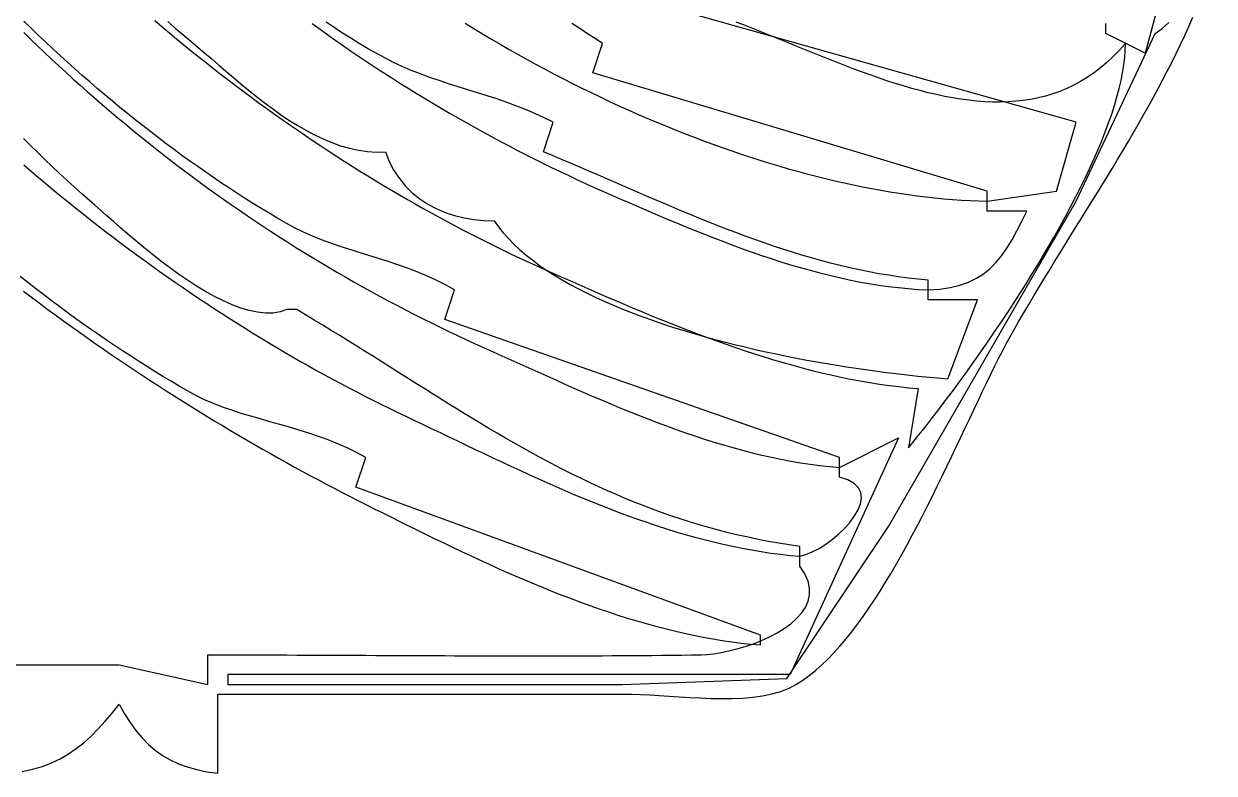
# Model space of a CAD drawing. Header units: metres. Extents: x 169 to 614, y 211 to 1165.
# Drawn here: x 490.3 to 611, y 211 to 287 of the extents above; entities that cross this region are included whole.
import ezdxf

# ---------------------------------------------------------------- set-up
doc = ezdxf.new("R2010")
doc.units = ezdxf.units.M

msp = doc.modelspace()

# ---------------------------------------------------------------- linework, layer by layer
for p, q in [((611, 310), (604, 284)), ((597, 277), (551, 290)), ((491.0595, 286.5485), (490.334, 287.2553)), ((503.6171, 287.3037), (504.3566, 286.6766)), ((504.9191, 287.2159), (505.6847, 286.5544)), ((608.4412, 286.7249), (608.847, 287.6447)), ((490.317, 286.1013), (491.0183, 285.4189)), ((491.7894, 285.8469), (491.0595, 286.5485)), ((504.3566, 286.6766), (505.0988, 286.054)), ((505.0988, 286.054), (505.8438, 285.436)), ((505.6847, 286.5544), (506.4534, 285.8963)), ((519.5638, 287.0117), (520.3556, 286.438)), ((520.3556, 286.438), (521.1509, 285.8692)), ((521.7994, 286.5933), (520.9663, 287.152)), ((522.6379, 286.0472), (521.7994, 286.5933)), ((523.4817, 285.5142), (522.6379, 286.0472)), ((535.0611, 287.0478), (535.9438, 286.5048)), ((535.9438, 286.5048), (536.8319, 285.9675)), ((546.6847, 286.5), (545.8896, 287.0226)), ((547.4688, 285.9811), (546.6847, 286.5)), ((563.3841, 286.8351), (562.5529, 287.1553)), ((564.219, 286.5075), (563.3841, 286.8351)), ((565.0574, 286.1738), (564.219, 286.5075)), ((565.8988, 285.835), (565.0574, 286.1738)), ((597, 269), (605, 286)), ((600, 286), (600, 287)), ((604, 284), (600, 286)), ((605, 286), (605.7242, 286.5214)), ((605.7242, 286.5214), (606.4024, 287.1029)), ((608.0231, 285.8078), (608.4412, 286.7249)), ((491.0183, 285.4189), (491.7236, 284.7405)), ((492.5236, 285.1507), (491.7894, 285.8469)), ((493.2619, 284.4599), (492.5236, 285.1507)), ((505.8438, 285.436), (506.5914, 284.8226)), ((506.4534, 285.8963), (507.2252, 285.2413)), ((506.5914, 284.8226), (507.3417, 284.2138)), ((507.2252, 285.2413), (508, 284.5895)), ((521.1509, 285.8692), (521.9497, 285.3053)), ((521.9497, 285.3053), (522.7519, 284.7463)), ((524.3309, 284.9948), (523.4817, 285.5142)), ((525.1854, 284.4892), (524.3309, 284.9948)), ((536.8319, 285.9675), (537.7251, 285.4361)), ((537.7251, 285.4361), (538.6232, 284.9106)), ((538.6232, 284.9106), (539.5261, 284.3913)), ((548.2409, 285.4773), (547.4688, 285.9811)), ((548, 282), (549, 285)), ((549, 285), (548.2409, 285.4773)), ((566.743, 285.4924), (565.8988, 285.835)), ((567.5897, 285.1471), (566.743, 285.4924)), ((568.4383, 284.8002), (567.5897, 285.1471)), ((569.2888, 284.4531), (568.4383, 284.8002)), ((602, 285), (601.3882, 284.3087)), ((601.9854, 284.2947), (602, 285)), ((607.1527, 283.9816), (607.5935, 284.8934)), ((607.5935, 284.8934), (608.0231, 285.8078)), ((491.7236, 284.7405), (492.4327, 284.0664)), ((492.4327, 284.0664), (493.1457, 283.3963)), ((494.0042, 283.7746), (493.2619, 284.4599)), ((494.7505, 283.095), (494.0042, 283.7746)), ((507.3417, 284.2138), (508.0945, 283.6097)), ((508, 284.5895), (508.6788, 284.0155)), ((508.0945, 283.6097), (508.8498, 283.0102)), ((508.6788, 284.0155), (509.3759, 283.4185)), ((522.7519, 284.7463), (523.5574, 284.1923)), ((523.5574, 284.1923), (524.3663, 283.6432)), ((524.3663, 283.6432), (525.1785, 283.0991)), ((526.0452, 283.998), (525.1854, 284.4892)), ((526.9105, 283.5216), (526.0452, 283.998)), ((539.5261, 284.3913), (540.4335, 283.8783)), ((540.4335, 283.8783), (541.3453, 283.3716)), ((570.1405, 284.1067), (569.2888, 284.4531)), ((570.9934, 283.7623), (570.1405, 284.1067)), ((571.8469, 283.4211), (570.9934, 283.7623)), ((600.7636, 283.6662), (600.1267, 283.0711)), ((601.3882, 284.3087), (600.7636, 283.6662)), ((601.9329, 283.5636), (601.9854, 284.2947)), ((606.7015, 283.0725), (607.1527, 283.9816)), ((493.1457, 283.3963), (493.8626, 282.7304)), ((493.8626, 282.7304), (494.5833, 282.0687)), ((495.5007, 282.4211), (494.7505, 283.095)), ((496.2547, 281.753), (495.5007, 282.4211)), ((508.8498, 283.0102), (509.6076, 282.4155)), ((509.3759, 283.4185), (510.0908, 282.8031)), ((509.6076, 282.4155), (510.3678, 281.8256)), ((510.0908, 282.8031), (510.8225, 282.1742)), ((525.1785, 283.0991), (525.994, 282.5601)), ((525.994, 282.5601), (526.8127, 282.026)), ((527.7888, 283.0704), (526.9105, 283.5216)), ((528.6861, 282.6525), (527.7888, 283.0704)), ((529.6004, 282.2635), (528.6861, 282.6525)), ((541.3453, 283.3716), (542.2612, 282.8714)), ((542.2612, 282.8714), (543.181, 282.3779)), ((543.181, 282.3779), (544.1046, 281.8911)), ((572.7007, 283.0841), (571.8469, 283.4211)), ((573.5545, 282.7527), (572.7007, 283.0841)), ((574.408, 282.4279), (573.5545, 282.7527)), ((575.2609, 282.1109), (574.408, 282.4279)), ((599.4777, 282.5223), (598.817, 282.0186)), ((600.1267, 283.0711), (599.4777, 282.5223)), ((601.719, 282.0295), (601.8437, 282.8082)), ((601.8437, 282.8082), (601.9329, 283.5636)), ((606.2404, 282.1659), (606.7015, 283.0725)), ((494.5833, 282.0687), (495.3079, 281.4113)), ((495.3079, 281.4113), (496.0362, 280.7581)), ((497.0125, 281.0909), (496.2547, 281.753)), ((510.3678, 281.8256), (511.1304, 281.2404)), ((510.8225, 282.1742), (511.5705, 281.5365)), ((511.1304, 281.2404), (511.8953, 280.6601)), ((511.5705, 281.5365), (512.334, 280.8947)), ((526.8127, 282.026), (527.6346, 281.497)), ((527.6346, 281.497), (528.4596, 280.973)), ((530.5297, 281.8991), (529.6004, 282.2635)), ((531.4719, 281.5552), (530.5297, 281.8991)), ((532.4252, 281.2274), (531.4719, 281.5552)), ((533.3876, 280.9115), (532.4252, 281.2274)), ((544.1046, 281.8911), (545.0316, 281.4112)), ((545.0316, 281.4112), (545.962, 280.9384)), ((588, 270), (548, 282)), ((576.1126, 281.8029), (575.2609, 282.1109)), ((576.963, 281.505), (576.1126, 281.8029)), ((577.8117, 281.2185), (576.963, 281.505)), ((578.6583, 280.9444), (577.8117, 281.2185)), ((598.145, 281.5589), (597.4619, 281.142)), ((598.817, 282.0186), (598.145, 281.5589)), ((601.3683, 280.4076), (601.5602, 281.2289)), ((601.5602, 281.2289), (601.719, 282.0295)), ((605.2909, 280.3605), (605.77, 281.2619)), ((605.77, 281.2619), (606.2404, 282.1659)), ((496.0362, 280.7581), (496.7684, 280.1091)), ((496.7684, 280.1091), (497.5044, 279.4645)), ((497.7738, 280.4348), (497.0125, 281.0909)), ((498.5387, 279.7849), (497.7738, 280.4348)), ((511.8953, 280.6601), (512.6625, 280.0846)), ((512.334, 280.8947), (513.1123, 280.2538)), ((512.6625, 280.0846), (513.4319, 279.514)), ((513.1123, 280.2538), (513.9047, 279.6184)), ((528.4596, 280.973), (529.2877, 280.4541)), ((529.2877, 280.4541), (530.119, 279.9403)), ((534.3569, 280.6032), (533.3876, 280.9115)), ((535.3313, 280.2982), (534.3569, 280.6032)), ((536.3088, 279.9923), (535.3313, 280.2982)), ((537.2873, 279.6812), (536.3088, 279.9923)), ((545.962, 280.9384), (546.8956, 280.4726)), ((546.8956, 280.4726), (547.832, 280.0142)), ((547.832, 280.0142), (548.7712, 279.5631)), ((579.5025, 280.6839), (578.6583, 280.9444)), ((580.344, 280.4383), (579.5025, 280.6839)), ((581.1823, 280.2087), (580.344, 280.4383)), ((582.0172, 279.9962), (581.1823, 280.2087)), ((582.8483, 279.802), (582.0172, 279.9962)), ((595.3501, 280.1364), (594.6264, 279.8791)), ((596.0641, 280.4319), (595.3501, 280.1364)), ((596.7682, 280.7667), (596.0641, 280.4319)), ((597.4619, 281.142), (596.7682, 280.7667)), ((601.1448, 279.567), (601.3683, 280.4076)), ((604.8037, 279.4615), (605.2909, 280.3605)), ((497.5044, 279.4645), (498.2441, 278.8243)), ((498.2441, 278.8243), (498.9876, 278.1884)), ((499.3071, 279.1412), (498.5387, 279.7849)), ((500.0788, 278.5038), (499.3071, 279.1412)), ((513.4319, 279.514), (514.2034, 278.9483)), ((513.9047, 279.6184), (514.7105, 278.9934)), ((514.2034, 278.9483), (514.9771, 278.3876)), ((514.7105, 278.9934), (515.529, 278.3834)), ((530.119, 279.9403), (530.9532, 279.4317)), ((530.9532, 279.4317), (531.7905, 278.9281)), ((531.7905, 278.9281), (532.6307, 278.4298)), ((538.2649, 279.3606), (537.2873, 279.6812)), ((539.2396, 279.0264), (538.2649, 279.3606)), ((540.2094, 278.6741), (539.2396, 279.0264)), ((548.7712, 279.5631), (549.7129, 279.1196)), ((549.7129, 279.1196), (550.6569, 278.6837)), ((583.6753, 279.6272), (582.8483, 279.802)), ((584.4978, 279.4731), (583.6753, 279.6272)), ((585.3155, 279.3409), (584.4978, 279.4731)), ((586.128, 279.2316), (585.3155, 279.3409)), ((586.935, 279.1464), (586.128, 279.2316)), ((587.7362, 279.0865), (586.935, 279.1464)), ((588.5312, 279.0532), (587.7362, 279.0865)), ((589.3196, 279.0474), (588.5312, 279.0532)), ((590.1011, 279.0705), (589.3196, 279.0474)), ((590.8754, 279.1235), (590.1011, 279.0705)), ((591.6421, 279.2077), (590.8754, 279.1235)), ((592.4009, 279.3242), (591.6421, 279.2077)), ((593.1515, 279.4741), (592.4009, 279.3242)), ((593.8934, 279.6587), (593.1515, 279.4741)), ((594.6264, 279.8791), (593.8934, 279.6587)), ((600.8908, 278.7082), (601.1448, 279.567)), ((604.309, 278.5649), (604.8037, 279.4615)), ((498.9876, 278.1884), (499.7348, 277.5568)), ((499.7348, 277.5568), (500.4858, 276.9298)), ((500.8538, 277.8729), (500.0788, 278.5038)), ((501.632, 277.2486), (500.8538, 277.8729)), ((514.9771, 278.3876), (515.7528, 277.8318)), ((515.529, 278.3834), (516.3594, 277.7933)), ((515.7528, 277.8318), (516.5306, 277.2811)), ((516.3594, 277.7933), (517.2012, 277.2278)), ((532.6307, 278.4298), (533.4739, 277.9366)), ((533.4739, 277.9366), (534.3199, 277.4486)), ((541.1723, 278.2996), (540.2094, 278.6741)), ((542.1264, 277.8986), (541.1723, 278.2996)), ((543.0696, 277.4668), (542.1264, 277.8986)), ((550.6569, 278.6837), (551.603, 278.2557)), ((551.603, 278.2557), (552.551, 277.8355)), ((552.551, 277.8355), (553.5008, 277.4234)), ((600.2963, 276.9412), (600.6075, 277.8325)), ((600.6075, 277.8325), (600.8908, 278.7082)), ((603.2992, 276.779), (603.8073, 277.6707)), ((603.8073, 277.6707), (604.309, 278.5649)), ((500.4858, 276.9298), (501.2405, 276.3071)), ((502.4133, 276.6309), (501.632, 277.2486)), ((503.1977, 276.0199), (502.4133, 276.6309)), ((516.5306, 277.2811), (517.3103, 276.7355)), ((517.2012, 277.2278), (518.0534, 276.6918)), ((517.3103, 276.7355), (518.0919, 276.1949)), ((518.0534, 276.6918), (518.9155, 276.19)), ((534.3199, 277.4486), (535.1688, 276.9658)), ((535.1688, 276.9658), (536.0205, 276.4882)), ((536.0205, 276.4882), (536.875, 276.0159)), ((543, 274), (544, 277)), ((544, 277), (543.0696, 277.4668)), ((553.5008, 277.4234), (554.452, 277.0194)), ((554.452, 277.0194), (555.4046, 276.6238)), ((555.4046, 276.6238), (556.3582, 276.2365)), ((595, 270), (597, 277)), ((599.9583, 276.0356), (600.2963, 276.9412)), ((602.7854, 275.8895), (603.2992, 276.779)), ((491.0118, 274.642), (490.2946, 275.3576)), ((501.2405, 276.3071), (501.9988, 275.689)), ((501.9988, 275.689), (502.7609, 275.0753)), ((503.985, 275.4158), (503.1977, 276.0199)), ((504.7751, 274.8187), (503.985, 275.4158)), ((518.0919, 276.1949), (518.8754, 275.6594)), ((518.8754, 275.6594), (519.6608, 275.1291)), ((518.9155, 276.19), (519.7867, 275.7271)), ((519.7867, 275.7271), (520.6664, 275.308)), ((520.6664, 275.308), (521.5537, 274.9374)), ((536.875, 276.0159), (537.7322, 275.5489)), ((537.7322, 275.5489), (538.5922, 275.0872)), ((556.3582, 276.2365), (557.3128, 275.8579)), ((557.3128, 275.8579), (558.2681, 275.4879)), ((558.2681, 275.4879), (559.2238, 275.1267)), ((599.5948, 275.1169), (599.9583, 276.0356)), ((602.2663, 275.0024), (602.7854, 275.8895)), ((491.7355, 273.93), (491.0118, 274.642)), ((492.4658, 273.2216), (491.7355, 273.93)), ((502.7609, 275.0753), (503.5266, 274.4662)), ((503.5266, 274.4662), (504.296, 273.8616)), ((505.568, 274.2286), (504.7751, 274.8187)), ((506.3636, 273.6456), (505.568, 274.2286)), ((519.6608, 275.1291), (520.4478, 274.604)), ((520.4478, 274.604), (521.2367, 274.0841)), ((521.2367, 274.0841), (522.0271, 273.5694)), ((521.5537, 274.9374), (522.448, 274.62)), ((522.448, 274.62), (523.3487, 274.3608)), ((523.3487, 274.3608), (524.2549, 274.1644)), ((524.2549, 274.1644), (525.166, 274.0356)), ((525.166, 274.0356), (526.0812, 273.9792)), ((526.0812, 273.9792), (527, 274)), ((527, 274), (527.3811, 273.0211)), ((538.5922, 275.0872), (539.4548, 274.6308)), ((539.4548, 274.6308), (540.32, 274.1797)), ((540.32, 274.1797), (541.1878, 273.734)), ((543.9186, 273.6205), (543, 274)), ((559.2238, 275.1267), (560.1799, 274.7745)), ((560.1799, 274.7745), (561.136, 274.4313)), ((561.136, 274.4313), (562.0921, 274.0973)), ((562.0921, 274.0973), (563.0479, 273.7727)), ((598.7962, 273.2453), (599.207, 274.1864)), ((599.207, 274.1864), (599.5948, 275.1169)), ((601.215, 273.2349), (601.7427, 274.1175)), ((601.7427, 274.1175), (602.2663, 275.0024)), ((493.2029, 272.517), (492.4658, 273.2216)), ((504.296, 273.8616), (505.0691, 273.2616)), ((505.0691, 273.2616), (505.8457, 272.6663)), ((507.1617, 273.0699), (506.3636, 273.6456)), ((507.9624, 272.5016), (507.1617, 273.0699)), ((522.0271, 273.5694), (522.8192, 273.0601)), ((522.8192, 273.0601), (523.6129, 272.556)), ((527.3811, 273.0211), (527.8491, 272.117)), ((541.1878, 273.734), (542.0581, 273.2937)), ((542.0581, 273.2937), (542.931, 272.8587)), ((542.931, 272.8587), (543.8063, 272.4292)), ((544.8378, 273.236), (543.9186, 273.6205)), ((545.7576, 272.8471), (544.8378, 273.236)), ((546.6782, 272.4545), (545.7576, 272.8471)), ((563.0479, 273.7727), (564.0031, 273.4575)), ((564.0031, 273.4575), (564.9576, 273.1519)), ((564.9576, 273.1519), (565.9113, 272.856)), ((565.9113, 272.856), (566.8638, 272.5699)), ((598.3636, 272.295), (598.7962, 273.2453)), ((600.6839, 272.3545), (601.215, 273.2349)), ((490.3237, 272.6715), (491.0657, 272.0357)), ((491.0657, 272.0357), (491.8103, 271.4044)), ((493.9472, 271.8162), (493.2029, 272.517)), ((494.6989, 271.1194), (493.9472, 271.8162)), ((505.8457, 272.6663), (506.626, 272.0756)), ((506.626, 272.0756), (507.4099, 271.4895)), ((508.7655, 271.9408), (507.9624, 272.5016)), ((509.5709, 271.3874), (508.7655, 271.9408)), ((523.6129, 272.556), (524.408, 272.0573)), ((524.408, 272.0573), (525.2047, 271.564)), ((525.2047, 271.564), (526.0027, 271.0761)), ((527.8491, 272.117), (528.398, 271.2874)), ((543.8063, 272.4292), (544.6841, 272.0051)), ((544.6841, 272.0051), (545.5643, 271.5864)), ((545.5643, 271.5864), (546.4469, 271.1732)), ((547.5997, 272.0587), (546.6782, 272.4545)), ((548.522, 271.6605), (547.5997, 272.0587)), ((549.4453, 271.2603), (548.522, 271.6605)), ((566.8638, 272.5699), (567.815, 272.2938)), ((567.815, 272.2938), (568.7646, 272.0278)), ((568.7646, 272.0278), (569.7126, 271.772)), ((569.7126, 271.772), (570.6586, 271.5265)), ((570.6586, 271.5265), (571.6025, 271.2916)), ((597.9105, 271.3366), (598.3636, 272.295)), ((600.1499, 271.4763), (600.6839, 272.3545)), ((491.8103, 271.4044), (492.5575, 270.7774)), ((492.5575, 270.7774), (493.3072, 270.1548)), ((495.4581, 270.4266), (494.6989, 271.1194)), ((496.225, 269.7381), (495.4581, 270.4266)), ((507.4099, 271.4895), (508.1974, 270.9082)), ((508.1974, 270.9082), (508.9884, 270.3316)), ((508.9884, 270.3316), (509.783, 269.7597)), ((510.3786, 270.8418), (509.5709, 271.3874)), ((511.1884, 270.3039), (510.3786, 270.8418)), ((512.0003, 269.7739), (511.1884, 270.3039)), ((526.0027, 271.0761), (526.8021, 270.5936)), ((526.8021, 270.5936), (527.6028, 270.1166)), ((528.398, 271.2874), (529.0214, 270.5321)), ((529.0214, 270.5321), (529.7133, 269.8507)), ((546.4469, 271.1732), (547.3317, 270.7655)), ((547.3317, 270.7655), (548.2189, 270.3633)), ((548.2189, 270.3633), (549.1083, 269.9667)), ((550.3697, 270.8589), (549.4453, 271.2603)), ((551.2952, 270.4569), (550.3697, 270.8589)), ((552.222, 270.0548), (551.2952, 270.4569)), ((571.6025, 271.2916), (572.5441, 271.0672)), ((572.5441, 271.0672), (573.4832, 270.8536)), ((573.4832, 270.8536), (574.4195, 270.6508)), ((574.4195, 270.6508), (575.3529, 270.459)), ((575.3529, 270.459), (576.2832, 270.2784)), ((596.9476, 269.4009), (597.4381, 270.3715)), ((597.4381, 270.3715), (597.9105, 271.3366)), ((599.0758, 269.7262), (599.6137, 270.6002)), ((599.6137, 270.6002), (600.1499, 271.4763)), ((493.3072, 270.1548), (494.0594, 269.5366)), ((494.0594, 269.5366), (494.814, 268.9229)), ((497, 269.054), (496.225, 269.7381)), ((509.783, 269.7597), (510.5811, 269.1927)), ((510.5811, 269.1927), (511.3828, 268.6304)), ((512.8142, 269.2518), (512.0003, 269.7739)), ((513.63, 268.7378), (512.8142, 269.2518)), ((527.6028, 270.1166), (528.4048, 269.6451)), ((528.4048, 269.6451), (529.208, 269.1792)), ((529.208, 269.1792), (530.0124, 268.7189)), ((529.7133, 269.8507), (530.4674, 269.243)), ((530.4674, 269.243), (531.2776, 268.7087)), ((549.1083, 269.9667), (550, 269.5756)), ((550, 269.5756), (550.9115, 269.1792)), ((550.9115, 269.1792), (551.8281, 268.7815)), ((553.15, 269.6534), (552.222, 270.0548)), ((554.0795, 269.2532), (553.15, 269.6534)), ((555.0104, 268.8549), (554.0795, 269.2532)), ((576.2832, 270.2784), (577.2101, 270.109)), ((577.2101, 270.109), (578.1335, 269.9509)), ((578.1335, 269.9509), (579.0532, 269.8044)), ((579.0532, 269.8044), (579.9689, 269.6695)), ((579.9689, 269.6695), (580.8805, 269.5464)), ((580.8805, 269.5464), (581.7878, 269.4351)), ((581.7878, 269.4351), (582.6905, 269.3359)), ((582.6905, 269.3359), (583.5884, 269.2488)), ((583.5884, 269.2488), (584.4814, 269.174)), ((584.4814, 269.174), (585.3693, 269.1115)), ((585.3693, 269.1115), (586.2518, 269.0616)), ((588, 269), (595, 270)), ((588, 269), (588, 270)), ((596.4403, 268.4261), (596.9476, 269.4009)), ((598.5368, 268.8543), (599.0758, 269.7262)), ((494.814, 268.9229), (495.571, 268.3138)), ((495.571, 268.3138), (496.3304, 267.7091)), ((497.5221, 268.5938), (497, 269.054)), ((498.1, 268.0811), (497.5221, 268.5938)), ((498.7294, 267.5229), (498.1, 268.0811)), ((511.3828, 268.6304), (512.188, 268.073)), ((512.188, 268.073), (512.9966, 267.5204)), ((514.4476, 268.232), (513.63, 268.7378)), ((515.267, 267.7345), (514.4476, 268.232)), ((530.0124, 268.7189), (530.8179, 268.2641)), ((530.8179, 268.2641), (531.6245, 267.815)), ((531.2776, 268.7087), (532.1377, 268.2475)), ((532.1377, 268.2475), (533.0415, 267.8592)), ((551.8281, 268.7815), (552.7498, 268.3831)), ((552.7498, 268.3831), (553.6764, 267.9849)), ((553.6764, 267.9849), (554.6077, 267.5876)), ((555.9429, 268.4591), (555.0104, 268.8549)), ((556.877, 268.0665), (555.9429, 268.4591)), ((557.8128, 267.6775), (556.877, 268.0665)), ((578, 236), (597, 269)), ((586.2518, 269.0616), (587.1287, 269.0244)), ((587.1287, 269.0244), (588, 269)), ((588, 268), (588, 269)), ((592, 268), (588, 268)), ((591.5003, 266.9572), (592, 268)), ((595.9174, 267.4482), (596.4403, 268.4261)), ((597.4579, 267.1164), (597.9973, 267.9844)), ((597.9973, 267.9844), (598.5368, 268.8543)), ((496.3304, 267.7091), (497.0921, 267.109)), ((497.0921, 267.109), (497.8561, 266.5136)), ((499.4061, 266.9263), (498.7294, 267.5229)), ((500.1257, 266.2982), (499.4061, 266.9263)), ((512.9966, 267.5204), (513.8088, 266.9728)), ((513.8088, 266.9728), (514.6244, 266.4301)), ((516.0879, 267.2453), (515.267, 267.7345)), ((516.9105, 266.7646), (516.0879, 267.2453)), ((517.7855, 266.2865), (516.9105, 266.7646)), ((531.6245, 267.815), (532.432, 267.3716)), ((532.432, 267.3716), (533.2406, 266.9339)), ((533.0415, 267.8592), (533.9828, 267.5433)), ((533.2406, 266.9339), (534.05, 266.5019)), ((533.9828, 267.5433), (534.9555, 267.2998)), ((534.9555, 267.2998), (535.9534, 267.1282)), ((535.9534, 267.1282), (536.9702, 267.0284)), ((536.9702, 267.0284), (538, 267)), ((538, 267), (538.443, 266.3886)), ((554.6077, 267.5876), (555.5435, 267.1921)), ((555.5435, 267.1921), (556.4838, 266.799)), ((556.4838, 266.799), (557.4284, 266.4092)), ((558.7504, 267.2929), (557.8128, 267.6775)), ((559.6899, 266.9134), (558.7504, 267.2929)), ((560.6313, 266.5394), (559.6899, 266.9134)), ((591.006, 265.9839), (591.5003, 266.9572)), ((595.3803, 266.4687), (595.9174, 267.4482)), ((596.9191, 266.2505), (597.4579, 267.1164)), ((497.8561, 266.5136), (498.6223, 265.9227)), ((498.6223, 265.9227), (499.3908, 265.3366)), ((500.8841, 265.6458), (500.1257, 266.2982)), ((501.677, 264.9761), (500.8841, 265.6458)), ((514.6244, 266.4301), (515.4434, 265.8923)), ((515.4434, 265.8923), (516.266, 265.3595)), ((518.6799, 265.8497), (517.7855, 266.2865)), ((519.5916, 265.4487), (518.6799, 265.8497)), ((534.05, 266.5019), (534.8603, 266.0758)), ((534.8603, 266.0758), (535.6714, 265.6554)), ((535.6714, 265.6554), (536.4833, 265.2408)), ((538.443, 266.3886), (538.9274, 265.7911)), ((538.9274, 265.7911), (539.4516, 265.2073)), ((557.4284, 266.4092), (558.3771, 266.0234)), ((558.3771, 266.0234), (559.3297, 265.6424)), ((559.3297, 265.6424), (560.2862, 265.2671)), ((561.5748, 266.1717), (560.6313, 266.5394)), ((562.5203, 265.8109), (561.5748, 266.1717)), ((563.4681, 265.4575), (562.5203, 265.8109)), ((590.5074, 265.0809), (591.006, 265.9839)), ((594.2679, 264.5097), (594.83, 265.4888)), ((594.83, 265.4888), (595.3803, 266.4687)), ((596.3816, 265.3865), (596.9191, 266.2505)), ((499.3908, 265.3366), (500.1614, 264.7551)), ((500.1614, 264.7551), (500.9341, 264.1783)), ((502.5001, 264.2961), (501.677, 264.9761)), ((503.3492, 263.6129), (502.5001, 264.2961)), ((516.266, 265.3595), (517.0919, 264.8317)), ((517.0919, 264.8317), (517.9212, 264.3089)), ((517.9212, 264.3089), (518.754, 263.7913)), ((520.5187, 265.0779), (519.5916, 265.4487)), ((521.4591, 264.7319), (520.5187, 265.0779)), ((522.4109, 264.4053), (521.4591, 264.7319)), ((523.372, 264.0925), (522.4109, 264.4053)), ((536.4833, 265.2408), (537.2959, 264.8322)), ((537.2959, 264.8322), (538.1092, 264.4294)), ((538.1092, 264.4294), (538.9231, 264.0326)), ((539.4516, 265.2073), (540.0144, 264.6373)), ((540.0144, 264.6373), (540.6142, 264.0807)), ((560.2862, 265.2671), (561.2464, 264.8981)), ((561.2464, 264.8981), (562.2102, 264.5362)), ((562.2102, 264.5362), (563.1773, 264.1823)), ((564.4182, 265.1123), (563.4681, 265.4575)), ((565.3706, 264.7758), (564.4182, 265.1123)), ((566.3254, 264.4487), (565.3706, 264.7758)), ((567.2828, 264.1316), (566.3254, 264.4487)), ((589.9949, 264.2489), (590.5074, 265.0809)), ((593.6952, 263.5327), (594.2679, 264.5097)), ((595.3127, 263.6641), (595.8459, 264.5244)), ((595.8459, 264.5244), (596.3816, 265.3865)), ((500.9341, 264.1783), (501.7089, 263.6064)), ((501.7089, 263.6064), (502.4857, 263.0392)), ((504.22, 262.9336), (503.3492, 263.6129)), ((518.754, 263.7913), (519.5901, 263.2787)), ((519.5901, 263.2787), (520.4296, 262.7712)), ((524.3407, 263.7881), (523.372, 264.0925)), ((525.3147, 263.4865), (524.3407, 263.7881)), ((526.2923, 263.1824), (525.3147, 263.4865)), ((527.2713, 262.8703), (526.2923, 263.1824)), ((538.9231, 264.0326), (539.7375, 263.6417)), ((539.7375, 263.6417), (540.5525, 263.2569)), ((540.5525, 263.2569), (541.3679, 262.8781)), ((540.6142, 264.0807), (541.2495, 263.5376)), ((541.2495, 263.5376), (541.919, 263.0078)), ((563.1773, 264.1823), (564.1476, 263.8371)), ((564.1476, 263.8371), (565.1211, 263.5014)), ((565.1211, 263.5014), (566.0975, 263.176)), ((566.0975, 263.176), (567.0767, 262.8616)), ((568.2427, 263.8252), (567.2828, 264.1316)), ((569.2053, 263.5299), (568.2427, 263.8252)), ((570.1707, 263.2466), (569.2053, 263.5299)), ((571.139, 262.9757), (570.1707, 263.2466)), ((588.8899, 262.801), (589.4589, 263.4887)), ((589.4589, 263.4887), (589.9949, 264.2489)), ((593.1131, 262.559), (593.6952, 263.5327)), ((594.7824, 262.8057), (595.3127, 263.6641)), ((502.4857, 263.0392), (503.2645, 262.4768)), ((503.2645, 262.4768), (504.0453, 261.9193)), ((504.0453, 261.9193), (504.828, 261.3666)), ((505.1083, 262.2651), (504.22, 262.9336)), ((506.0099, 261.6146), (505.1083, 262.2651)), ((520.4296, 262.7712), (521.2724, 262.2688)), ((521.2724, 262.2688), (522.1186, 261.7717)), ((528.2498, 262.5446), (527.2713, 262.8703)), ((529.2259, 262.2), (528.2498, 262.5446)), ((530.1975, 261.8308), (529.2259, 262.2)), ((541.3679, 262.8781), (542.1838, 262.5054)), ((541.919, 263.0078), (542.6212, 262.4911)), ((542.1838, 262.5054), (543, 262.1388)), ((542.6212, 262.4911), (543.3547, 261.9875)), ((543, 262.1388), (543.8935, 261.7409)), ((543.3547, 261.9875), (544.118, 261.4968)), ((567.0767, 262.8616), (568.0585, 262.559)), ((568.0585, 262.559), (569.0429, 262.269)), ((569.0429, 262.269), (570.0296, 261.9924)), ((570.0296, 261.9924), (571.0185, 261.73)), ((572.1101, 262.718), (571.139, 262.9757)), ((573.0843, 262.474), (572.1101, 262.718)), ((574.0615, 262.2444), (573.0843, 262.474)), ((575.0419, 262.0298), (574.0615, 262.2444)), ((576.0255, 261.8308), (575.0419, 262.0298)), ((587.6145, 261.6461), (588.2783, 262.1866)), ((588.2783, 262.1866), (588.8899, 262.801)), ((592.5229, 261.59), (593.1131, 262.559)), ((593.7333, 261.0942), (594.2558, 261.9491)), ((594.2558, 261.9491), (594.7824, 262.8057)), ((490.7377, 260.7486), (489.9566, 261.3647)), ((491.5218, 260.1383), (490.7377, 260.7486)), ((504.828, 261.3666), (505.6126, 260.8189)), ((505.6126, 260.8189), (506.399, 260.2762)), ((506.9204, 260.9891), (506.0099, 261.6146)), ((507.8356, 260.3957), (506.9204, 260.9891)), ((522.1186, 261.7717), (522.9681, 261.2797)), ((522.9681, 261.2797), (523.8209, 260.793)), ((523.8209, 260.793), (524.677, 260.3115)), ((531.1627, 261.4317), (530.1975, 261.8308)), ((532.1195, 260.9972), (531.1627, 261.4317)), ((533.0659, 260.5218), (532.1195, 260.9972)), ((543.8935, 261.7409), (544.791, 261.3418)), ((544.118, 261.4968), (544.9096, 261.019)), ((544.791, 261.3418), (545.6924, 260.9418)), ((544.9096, 261.019), (545.7282, 260.5538)), ((545.6924, 260.9418), (546.5976, 260.5415)), ((571.0185, 261.73), (572.0095, 261.4825)), ((572.0095, 261.4825), (573.0024, 261.2507)), ((573.0024, 261.2507), (573.997, 261.0354)), ((573.997, 261.0354), (574.9933, 260.8373)), ((574.9933, 260.8373), (575.991, 260.6573)), ((575.991, 260.6573), (576.9901, 260.4962)), ((577.0125, 261.648), (576.0255, 261.8308)), ((578.0028, 261.4822), (577.0125, 261.648)), ((578.9967, 261.3338), (578.0028, 261.4822)), ((579.9941, 261.2036), (578.9967, 261.3338)), ((580.9952, 261.0921), (579.9941, 261.2036)), ((582, 261), (580.9952, 261.0921)), ((582, 260), (582, 261)), ((585.2144, 260.4765), (586.0921, 260.7903)), ((586.0921, 260.7903), (586.889, 261.1805)), ((586.889, 261.1805), (587.6145, 261.6461)), ((591.9258, 260.6268), (592.5229, 261.59)), ((593.2156, 260.2411), (593.7333, 261.0942)), ((490.2898, 259.883), (491.0818, 259.2846)), ((492.3087, 259.534), (491.5218, 260.1383)), ((493.0985, 258.9357), (492.3087, 259.534)), ((506.399, 260.2762), (507.1872, 259.7384)), ((507.1872, 259.7384), (507.9771, 259.2056)), ((508.7514, 259.8414), (507.8356, 260.3957)), ((509.6634, 259.3332), (508.7514, 259.8414)), ((524.677, 260.3115), (525.5363, 259.8353)), ((525.5363, 259.8353), (526.399, 259.3645)), ((533, 257), (534, 260)), ((534, 260), (533.0659, 260.5218)), ((545.7282, 260.5538), (546.5722, 260.1013)), ((546.5722, 260.1013), (547.4404, 259.6612)), ((546.5976, 260.5415), (547.5066, 260.1414)), ((547.4404, 259.6612), (548.3311, 259.2334)), ((547.5066, 260.1414), (548.4192, 259.7418)), ((548.4192, 259.7418), (549.3354, 259.3434)), ((576.9901, 260.4962), (577.9903, 260.3546)), ((577.9903, 260.3546), (578.9915, 260.2334)), ((578.9915, 260.2334), (579.9937, 260.1334)), ((579.9937, 260.1334), (580.9965, 260.0553)), ((580.9965, 260.0553), (582, 260)), ((582, 260), (583.1779, 260.0805)), ((582, 259), (582, 260)), ((583.1779, 260.0805), (584.2461, 260.2396)), ((584.2461, 260.2396), (585.2144, 260.4765)), ((590.716, 258.7233), (591.3231, 259.6708)), ((591.3231, 259.6708), (591.9258, 260.6268)), ((592.7032, 259.3896), (593.2156, 260.2411)), ((491.0818, 259.2846), (491.8757, 258.6904)), ((491.8757, 258.6904), (492.6714, 258.1004)), ((493.891, 258.3435), (493.0985, 258.9357)), ((494.6864, 257.7576), (493.891, 258.3435)), ((507.9771, 259.2056), (508.7688, 258.6779)), ((508.7688, 258.6779), (509.5622, 258.1553)), ((510.5673, 258.8782), (509.6634, 259.3332)), ((511.459, 258.4835), (510.5673, 258.8782)), ((512.3341, 258.1561), (511.459, 258.4835)), ((526.399, 259.3645), (527.2649, 258.899)), ((527.2649, 258.899), (528.134, 258.4388)), ((528.134, 258.4388), (529.0063, 257.984)), ((548.3311, 259.2334), (549.2429, 258.8179)), ((549.2429, 258.8179), (550.1745, 258.4145)), ((549.3354, 259.3434), (550.2551, 258.9466)), ((550.1745, 258.4145), (551.1244, 258.023)), ((550.2551, 258.9466), (551.1782, 258.5519)), ((551.1782, 258.5519), (552.1046, 258.1598)), ((587, 259), (582, 259)), ((584, 251), (587, 259)), ((590.1058, 257.7854), (590.716, 258.7233)), ((591.6969, 257.6916), (592.1968, 258.5398)), ((592.1968, 258.5398), (592.7032, 259.3896)), ((492.6714, 258.1004), (493.4687, 257.5148)), ((493.4687, 257.5148), (494.2676, 256.9334)), ((495.4844, 257.1779), (494.6864, 257.7576)), ((496.285, 256.6046), (495.4844, 257.1779)), ((509.5622, 258.1553), (510.3572, 257.6378)), ((510.3572, 257.6378), (511.1537, 257.1254)), ((511.1537, 257.1254), (511.9519, 256.6182)), ((513.1885, 257.903), (512.3341, 258.1561)), ((514.0179, 257.7314), (513.1885, 257.903)), ((514.8179, 257.6482), (514.0179, 257.7314)), ((515.5845, 257.6606), (514.8179, 257.6482)), ((516.3132, 257.7754), (515.5845, 257.6606)), ((517, 258), (516.3132, 257.7754)), ((518, 258), (517, 258)), ((518.8826, 257.4765), (518, 258)), ((519.7598, 256.9508), (518.8826, 257.4765)), ((529.0063, 257.984), (529.8819, 257.5347)), ((529.8819, 257.5347), (530.7606, 257.0908)), ((530.7606, 257.0908), (531.6425, 256.6524)), ((551.1244, 258.023), (552.0911, 257.6435)), ((552.0911, 257.6435), (553.0732, 257.2757)), ((552.1046, 258.1598), (553.0341, 257.7707)), ((553.0341, 257.7707), (553.9669, 257.3851)), ((553.0732, 257.2757), (554.0693, 256.9195)), ((553.9669, 257.3851), (554.9026, 257.0036)), ((589.4937, 256.8584), (590.1058, 257.7854)), ((591.2041, 256.845), (591.6969, 257.6916)), ((494.2676, 256.9334), (495.0681, 256.3564)), ((495.0681, 256.3564), (495.87, 255.7837)), ((497.0882, 256.0377), (496.285, 256.6046)), ((497.894, 255.4773), (497.0882, 256.0377)), ((511.9519, 256.6182), (512.7515, 256.1162)), ((512.7515, 256.1162), (513.5526, 255.6195)), ((520.6318, 256.4231), (519.7598, 256.9508)), ((521.4989, 255.8939), (520.6318, 256.4231)), ((522.3614, 255.3634), (521.4989, 255.8939)), ((531.6425, 256.6524), (532.5276, 256.2196)), ((532.5276, 256.2196), (533.4159, 255.7922)), ((573, 243), (533, 257)), ((554.0693, 256.9195), (555.0779, 256.5748)), ((554.9026, 257.0036), (555.8413, 256.6266)), ((555.0779, 256.5748), (556.0975, 256.2416)), ((555.8413, 256.6266), (556.7829, 256.2546)), ((556.0975, 256.2416), (557.1268, 255.9196)), ((556.7829, 256.2546), (557.7273, 255.8881)), ((557.1268, 255.9196), (558.1642, 255.6087)), ((557.7273, 255.8881), (558.6743, 255.5276)), ((588.2687, 255.0424), (588.8809, 255.9437)), ((588.8809, 255.9437), (589.4937, 256.8584)), ((590.3427, 255.3268), (590.7191, 256)), ((590.7191, 256), (591.2041, 256.845)), ((495.87, 255.7837), (496.6732, 255.2154)), ((496.6732, 255.2154), (497.4777, 254.6514)), ((497.4777, 254.6514), (498.2833, 254.0919)), ((498.7023, 254.9235), (497.894, 255.4773)), ((499.5129, 254.3763), (498.7023, 254.9235)), ((513.5526, 255.6195), (514.3552, 255.128)), ((514.3552, 255.128), (515.1591, 254.6418)), ((515.1591, 254.6418), (515.9644, 254.161)), ((523.2198, 254.8319), (522.3614, 255.3634)), ((524.0742, 254.2998), (523.2198, 254.8319)), ((533.4159, 255.7922), (534.3072, 255.3704)), ((534.3072, 255.3704), (535.2017, 254.9542)), ((535.2017, 254.9542), (536.0993, 254.5437)), ((558.1642, 255.6087), (559.2084, 255.3089)), ((558.6743, 255.5276), (559.624, 255.1735)), ((559.2084, 255.3089), (560.2579, 255.0201)), ((559.624, 255.1735), (560.5762, 254.8264)), ((560.2579, 255.0201), (561.3113, 254.742)), ((560.5762, 254.8264), (561.5308, 254.4867)), ((561.3113, 254.742), (562.367, 254.4746)), ((587.6583, 254.1559), (588.2687, 255.0424)), ((589.5698, 253.8759), (589.9596, 254.6182)), ((589.9596, 254.6182), (590.3427, 255.3268)), ((498.2833, 254.0919), (499.0901, 253.5368)), ((499.0901, 253.5368), (499.8979, 252.9862)), ((500.326, 253.8359), (499.5129, 254.3763)), ((501.1414, 253.3023), (500.326, 253.8359)), ((515.9644, 254.161), (516.771, 253.6855)), ((516.771, 253.6855), (517.5789, 253.2154)), ((524.9251, 253.7673), (524.0742, 254.2998)), ((525.7728, 253.2349), (524.9251, 253.7673)), ((536.0993, 254.5437), (537, 254.1388)), ((537, 254.1388), (537.8957, 253.7383)), ((537.8957, 253.7383), (538.7948, 253.3342)), ((561.5308, 254.4867), (562.4878, 254.1549)), ((562.367, 254.4746), (563.4238, 254.2178)), ((562.4878, 254.1549), (563.447, 253.8315)), ((563.4238, 254.2178), (564.4801, 253.9714)), ((563.447, 253.8315), (564.4084, 253.517)), ((564.4084, 253.517), (565.3719, 253.2118)), ((564.4801, 253.9714), (565.5344, 253.7353)), ((565.5344, 253.7353), (566.5854, 253.5095)), ((566.5854, 253.5095), (567.6317, 253.2937)), ((587.0509, 253.2853), (587.6583, 254.1559)), ((589.1734, 253.1022), (589.5698, 253.8759)), ((499.8979, 252.9862), (500.7067, 252.44)), ((500.7067, 252.44), (501.5163, 251.8984)), ((501.9591, 252.7756), (501.1414, 253.3023)), ((502.779, 252.2559), (501.9591, 252.7756)), ((503.6011, 251.7432), (502.779, 252.2559)), ((517.5789, 253.2154), (518.388, 252.7508)), ((518.388, 252.7508), (519.1983, 252.2916)), ((519.1983, 252.2916), (520.0098, 251.8379)), ((526.6175, 252.7028), (525.7728, 253.2349)), ((527.4596, 252.1714), (526.6175, 252.7028)), ((538.7948, 253.3342), (539.697, 252.9272)), ((539.697, 252.9272), (540.6025, 252.518)), ((540.6025, 252.518), (541.5111, 252.1073)), ((565.3719, 253.2118), (566.3374, 252.9165)), ((566.3374, 252.9165), (567.3048, 252.6316)), ((567.3048, 252.6316), (568.274, 252.3575)), ((567.6317, 253.2937), (568.6716, 253.0879)), ((568.274, 252.3575), (569.2449, 252.0947)), ((568.6716, 253.0879), (569.7039, 252.892)), ((569.7039, 252.892), (570.7271, 252.7058)), ((570.7271, 252.7058), (571.7398, 252.5292)), ((571.7398, 252.5292), (572.7404, 252.3621)), ((572.7404, 252.3621), (573.7275, 252.2044)), ((573.7275, 252.2044), (574.6998, 252.0559)), ((585.8505, 251.5973), (586.4479, 252.4321)), ((586.4479, 252.4321), (587.0509, 253.2853)), ((588.3605, 251.4684), (588.7702, 252.299)), ((588.7702, 252.299), (589.1734, 253.1022)), ((501.5163, 251.8984), (502.3266, 251.3612)), ((502.3266, 251.3612), (503.1377, 250.8286)), ((504.4254, 251.2377), (503.6011, 251.7432)), ((505.2517, 250.7393), (504.4254, 251.2377)), ((520.0098, 251.8379), (520.8223, 251.3897)), ((520.8223, 251.3897), (521.6359, 250.9471)), ((528.2995, 251.6409), (527.4596, 252.1714)), ((529.1374, 251.1118), (528.2995, 251.6409)), ((529.9737, 250.5842), (529.1374, 251.1118)), ((541.5111, 252.1073), (542.4228, 251.6955)), ((542.4228, 251.6955), (543.3375, 251.2836)), ((543.3375, 251.2836), (544.2553, 250.872)), ((569.2449, 252.0947), (570.2175, 251.8436)), ((570.2175, 251.8436), (571.1917, 251.6049)), ((571.1917, 251.6049), (572.1673, 251.3789)), ((572.1673, 251.3789), (573.1443, 251.1662)), ((573.1443, 251.1662), (574.1226, 250.9673)), ((574.6998, 252.0559), (575.6558, 251.9166)), ((575.6558, 251.9166), (576.594, 251.7863)), ((576.594, 251.7863), (577.5129, 251.6649)), ((577.5129, 251.6649), (578.4113, 251.5523)), ((578.4113, 251.5523), (579.2875, 251.4484)), ((579.2875, 251.4484), (580.1401, 251.3529)), ((580.1401, 251.3529), (580.9678, 251.266)), ((580.9678, 251.266), (581.7691, 251.1873)), ((581.7691, 251.1873), (582.5425, 251.1168)), ((582.5425, 251.1168), (583.2866, 251.0544)), ((583.2866, 251.0544), (584, 251)), ((585.2598, 250.7824), (585.8505, 251.5973)), ((587.9441, 250.6124), (588.3605, 251.4684)), ((503.1377, 250.8286), (503.9494, 250.3006)), ((503.9494, 250.3006), (504.7616, 249.7772)), ((506.08, 250.2483), (505.2517, 250.7393)), ((506.9104, 249.7646), (506.08, 250.2483)), ((521.6359, 250.9471), (522.4506, 250.5101)), ((522.4506, 250.5101), (523.2662, 250.0787)), ((523.2662, 250.0787), (524.0828, 249.653)), ((530.8087, 250.0586), (529.9737, 250.5842)), ((531.6427, 249.5352), (530.8087, 250.0586)), ((544.2553, 250.872), (545.1761, 250.4615)), ((545.1761, 250.4615), (546.0998, 250.0528)), ((546.0998, 250.0528), (547.0264, 249.6464)), ((574.1226, 250.9673), (575.1022, 250.7825)), ((575.1022, 250.7825), (576.0828, 250.6125)), ((576.0828, 250.6125), (577.0645, 250.4577)), ((577.0645, 250.4577), (578.0472, 250.3185)), ((578.0472, 250.3185), (579.0307, 250.1955)), ((579.0307, 250.1955), (580.015, 250.0892)), ((581, 250), (580, 244)), ((580.015, 250.0892), (581, 250)), ((584.1038, 249.217), (584.6771, 249.9885)), ((584.6771, 249.9885), (585.2598, 250.7824)), ((587.521, 249.733), (587.9441, 250.6124)), ((504.7616, 249.7772), (505.5743, 249.2583)), ((505.5743, 249.2583), (506.3873, 248.7442)), ((506.3873, 248.7442), (507.2006, 248.2346)), ((507.7743, 249.2956), (506.9105, 249.7646)), ((508.6596, 248.8695), (507.7743, 249.2956)), ((509.5643, 248.481), (508.6596, 248.8695)), ((524.0828, 249.653), (524.9003, 249.2329)), ((524.9003, 249.2329), (525.7187, 248.8186)), ((525.7187, 248.8186), (526.5379, 248.41)), ((532.4761, 249.0145), (531.6427, 249.5352)), ((533.3091, 248.4966), (532.4761, 249.0145)), ((547.0264, 249.6464), (547.9559, 249.2431)), ((547.9559, 249.2431), (548.8882, 248.8435)), ((548.8882, 248.8435), (549.8233, 248.4483)), ((583.5409, 248.469), (584.1038, 249.217)), ((586.6552, 247.9123), (587.0914, 248.8323)), ((587.0914, 248.8323), (587.521, 249.733)), ((507.2006, 248.2346), (508.0141, 247.7298)), ((508.0141, 247.7298), (508.8278, 247.2296)), ((510.4863, 248.1247), (509.5643, 248.481)), ((511.4236, 247.7952), (510.4863, 248.1247)), ((512.3741, 247.4873), (511.4236, 247.7952)), ((513.3357, 247.1954), (512.3741, 247.4873)), ((526.5379, 248.41), (527.3578, 248.0072)), ((527.3578, 248.0072), (528.1785, 247.6102)), ((528.1785, 247.6102), (529, 247.2191)), ((534.1422, 247.982), (533.3091, 248.4966)), ((534.9755, 247.4709), (534.1422, 247.982)), ((535.8095, 246.9637), (534.9755, 247.4709)), ((549.8233, 248.4483), (550.7612, 248.0581)), ((550.7612, 248.0581), (551.7018, 247.6736)), ((551.7018, 247.6736), (552.645, 247.2955)), ((582.4518, 247.0489), (582.9899, 247.7459)), ((582.9899, 247.7459), (583.5409, 248.469)), ((586.2124, 246.975), (586.6552, 247.9123)), ((508.8278, 247.2296), (509.6414, 246.7341)), ((509.6414, 246.7341), (510.4551, 246.2434)), ((510.4551, 246.2434), (511.2686, 245.7575)), ((514.3065, 246.9143), (513.3357, 247.1954)), ((515.2843, 246.6387), (514.3065, 246.9143)), ((516.2672, 246.363), (515.2843, 246.6387)), ((517.253, 246.0821), (516.2672, 246.363)), ((529, 247.2191), (529.8757, 246.8041)), ((529.8757, 246.8041), (530.7542, 246.3857)), ((530.7542, 246.3857), (531.6355, 245.9644)), ((536.6445, 246.4607), (535.8095, 246.9637)), ((537.4808, 245.9622), (536.6445, 246.4607)), ((552.645, 247.2955), (553.5909, 246.9245)), ((553.5909, 246.9245), (554.5393, 246.5611)), ((554.5393, 246.5611), (555.4903, 246.2061)), ((555.4903, 246.2061), (556.4439, 245.8601)), ((581.4196, 245.7383), (581.9279, 246.3793)), ((581.9279, 246.3793), (582.4518, 247.0489)), ((585.7631, 246.0224), (586.2124, 246.975)), ((511.2686, 245.7575), (512.0819, 245.2763)), ((512.0819, 245.2763), (512.8949, 244.8)), ((518.2397, 245.7904), (517.253, 246.0821)), ((519.2253, 245.4828), (518.2397, 245.7904)), ((520.2077, 245.1537), (519.2253, 245.4828)), ((521.1848, 244.7979), (520.2077, 245.1537)), ((531.6355, 245.9644), (532.5195, 245.5408)), ((532.5195, 245.5408), (533.4063, 245.1153)), ((533.4063, 245.1153), (534.2958, 244.6886)), ((538.3187, 245.4685), (537.4808, 245.9622)), ((539.1585, 244.98), (538.3187, 245.4685)), ((540.0006, 244.497), (539.1585, 244.98)), ((556.4439, 245.8601), (557.3999, 245.5238)), ((557.3999, 245.5238), (558.3583, 245.1978)), ((558.3583, 245.1978), (559.3191, 244.8828)), ((579, 245), (568, 221)), ((573, 242), (579, 245)), ((580.4544, 244.5474), (580.928, 245.1273)), ((580.928, 245.1273), (581.4196, 245.7383)), ((584.8449, 244.0798), (585.3072, 245.0567)), ((585.3072, 245.0567), (585.7631, 246.0224)), ((512.8949, 244.8), (513.7075, 244.3285)), ((513.7075, 244.3285), (514.5197, 243.8618)), ((514.5197, 243.8618), (515.3314, 243.4)), ((522.1547, 244.41), (521.1848, 244.7979)), ((523.1152, 243.9846), (522.1547, 244.41)), ((524.0643, 243.5164), (523.1152, 243.9846)), ((534.2958, 244.6886), (535.1881, 244.2612)), ((535.1881, 244.2612), (536.083, 243.8336)), ((536.083, 243.8336), (536.9806, 243.4064)), ((540.8453, 244.0198), (540.0006, 244.497)), ((541.693, 243.5487), (540.8453, 244.0198)), ((559.3191, 244.8828), (560.2823, 244.5795)), ((560.2823, 244.5795), (561.2478, 244.2886)), ((561.2478, 244.2886), (562.2156, 244.0106)), ((562.2156, 244.0106), (563.1856, 243.7463)), ((580, 244), (580.4544, 244.5474)), ((584.376, 243.0937), (584.8449, 244.0798)), ((515.3314, 243.4), (516.1424, 242.9432)), ((516.1424, 242.9432), (516.9528, 242.4912)), ((524, 240), (525, 243)), ((525, 243), (524.0643, 243.5164)), ((536.9806, 243.4064), (537.8809, 242.9801)), ((537.8809, 242.9801), (538.7839, 242.5553)), ((538.7839, 242.5553), (539.6895, 242.1324)), ((542.5438, 243.0841), (541.693, 243.5487)), ((543.3982, 242.6262), (542.5438, 243.0841)), ((544.2566, 242.1755), (543.3982, 242.6262)), ((563.1856, 243.7463), (564.1578, 243.4963)), ((564.1578, 243.4963), (565.1321, 243.2613)), ((565.1321, 243.2613), (566.1086, 243.0419)), ((566.1086, 243.0419), (567.0872, 242.8388)), ((567.0872, 242.8388), (568.0678, 242.6527)), ((568.0678, 242.6527), (569.0504, 242.4842)), ((573, 242), (573, 243)), ((583.9006, 242.1006), (584.376, 243.0937)), ((516.9528, 242.4912), (517.7624, 242.0442)), ((517.7624, 242.0442), (518.5711, 241.6021)), ((518.5711, 241.6021), (519.3788, 241.165)), ((539.6895, 242.1324), (540.5977, 241.7122)), ((540.5977, 241.7122), (541.5085, 241.295)), ((545.1191, 241.7321), (544.2566, 242.1755)), ((545.9861, 241.2965), (545.1191, 241.7321)), ((569.0504, 242.4842), (570.0349, 242.3341)), ((570.0349, 242.3341), (571.0214, 242.2029)), ((571.0214, 242.2029), (572.0098, 242.0913)), ((572.0098, 242.0913), (573, 242)), ((573, 241), (573, 242)), ((583.4187, 241.1023), (583.9006, 242.1006)), ((519.3788, 241.165), (520.1856, 240.7329)), ((520.1856, 240.7329), (520.9912, 240.3059)), ((520.9912, 240.3059), (521.7957, 239.8839)), ((541.5085, 241.295), (542.422, 240.8815)), ((542.422, 240.8815), (543.338, 240.4722)), ((543.338, 240.4722), (544.2566, 240.0677)), ((546.8581, 240.8689), (545.9861, 241.2965)), ((547.7352, 240.4497), (546.8581, 240.8689)), ((548.6178, 240.0393), (547.7352, 240.4497)), ((573.8694, 240.7333), (573, 241)), ((574.5094, 240.3772), (573.8694, 240.7333)), ((574.9381, 239.9447), (574.5094, 240.3772)), ((582.9304, 240.1011), (583.4187, 241.1023)), ((521.7957, 239.8839), (522.5989, 239.467)), ((522.5989, 239.467), (523.4007, 239.0551)), ((523.4007, 239.0551), (524.2011, 238.6484)), ((565, 225), (524, 240)), ((544.2566, 240.0677), (545.1778, 239.6684)), ((545.1778, 239.6684), (546.1015, 239.2749)), ((546.1015, 239.2749), (547.0278, 238.8879)), ((549.5063, 239.6378), (548.6178, 240.0393)), ((550.4009, 239.2457), (549.5063, 239.6378)), ((551.302, 238.8633), (550.4009, 239.2457)), ((575.174, 239.4483), (574.9381, 239.9447)), ((575.2352, 238.9009), (575.174, 239.4483)), ((581.9345, 238.0975), (582.4357, 239.0988)), ((582.4357, 239.0988), (582.9304, 240.1011)), ((524.2011, 238.6484), (525, 238.2469)), ((525, 238.2469), (525.8581, 237.8178)), ((525.8581, 237.8178), (526.7213, 237.3866)), ((547.0278, 238.8879), (547.9566, 238.5077)), ((547.9566, 238.5077), (548.8879, 238.135)), ((548.8879, 238.135), (549.8217, 237.7704)), ((549.8217, 237.7704), (550.7579, 237.4143)), ((552.2099, 238.4908), (551.302, 238.8633)), ((553.1249, 238.1287), (552.2099, 238.4908)), ((554.0474, 237.7772), (553.1249, 238.1287)), ((554.9777, 237.4367), (554.0474, 237.7772)), ((574.9068, 237.7041), (575.1401, 238.3152)), ((575.1401, 238.3152), (575.2352, 238.9009)), ((581.4269, 237.0994), (581.9345, 238.0975)), ((526.7213, 237.3866), (527.5894, 236.9535)), ((527.5894, 236.9535), (528.4624, 236.5192)), ((528.4624, 236.5192), (529.3401, 236.0842)), ((550.7579, 237.4143), (551.6967, 237.0673)), ((551.6967, 237.0673), (552.6379, 236.7299)), ((552.6379, 236.7299), (553.5815, 236.4028)), ((555.9161, 237.1074), (554.9777, 237.4367)), ((556.8629, 236.7897), (555.9161, 237.1074)), ((557.8184, 236.484), (556.8629, 236.7897)), ((574.0992, 236.4564), (574.5538, 237.0802)), ((574.5538, 237.0802), (574.9068, 237.7041)), ((580.9129, 236.1063), (581.4269, 237.0994)), ((529.3401, 236.0842), (530.2225, 235.649)), ((530.2225, 235.649), (531.1093, 235.214)), ((553.5815, 236.4028), (554.5275, 236.0863)), ((554.5275, 236.0863), (555.476, 235.7812)), ((555.476, 235.7812), (556.4269, 235.4879)), ((556.4269, 235.4879), (557.3801, 235.207)), ((558.7831, 236.1905), (557.8184, 236.484)), ((559.7571, 235.9096), (558.7831, 236.1905)), ((560.7409, 235.6416), (559.7571, 235.9096)), ((561.7347, 235.3867), (560.7409, 235.6416)), ((562.7389, 235.1454), (561.7347, 235.3867)), ((567.6713, 220.6034), (578, 236)), ((572.9585, 235.26), (573.5613, 235.8454)), ((573.5613, 235.8454), (574.0992, 236.4564)), ((580.3926, 235.1203), (580.9129, 236.1063)), ((531.1093, 235.214), (532.0004, 234.7797)), ((532.0004, 234.7797), (532.8958, 234.3468)), ((532.8958, 234.3468), (533.7953, 233.9156)), ((557.3801, 235.207), (558.3357, 234.939)), ((558.3357, 234.939), (559.2937, 234.6845)), ((559.2937, 234.6845), (560.254, 234.4439)), ((560.254, 234.4439), (561.2166, 234.218)), ((561.2166, 234.218), (562.1816, 234.0071)), ((563.7537, 234.918), (562.7389, 235.1454)), ((564.7796, 234.7048), (563.7537, 234.918)), ((565.8169, 234.506), (564.7796, 234.7048)), ((566.8658, 234.3221), (565.8169, 234.506)), ((567.9267, 234.1533), (566.8658, 234.3221)), ((569, 234), (567.9267, 234.1533)), ((570.9427, 233.785), (571.6309, 234.217)), ((571.6309, 234.217), (572.3089, 234.7129)), ((572.3089, 234.7129), (572.9585, 235.26)), ((579.3328, 233.1778), (579.8659, 234.1435)), ((579.8659, 234.1435), (580.3926, 235.1203)), ((533.7953, 233.9156), (534.6988, 233.4868)), ((534.6988, 233.4868), (535.6062, 233.0607)), ((535.6062, 233.0607), (536.5173, 232.6379)), ((562.1816, 234.0071), (563.1489, 233.8119)), ((563.1489, 233.8119), (564.1184, 233.6329)), ((564.1184, 233.6329), (565.0902, 233.4707)), ((565.0902, 233.4707), (566.0643, 233.3257)), ((566.0643, 233.3257), (567.0406, 233.1986)), ((567.0406, 233.1986), (568.0192, 233.0898)), ((568.0192, 233.0898), (569, 233)), ((569, 233), (569, 234)), ((569, 233), (569.609, 233.1637)), ((569, 232), (569, 233)), ((569.609, 233.1637), (570.2627, 233.4296)), ((570.2627, 233.4296), (570.9427, 233.785)), ((578.7934, 232.2254), (579.3328, 233.1778)), ((536.5173, 232.6379), (537.4321, 232.219)), ((537.4321, 232.219), (538.3504, 231.8044)), ((538.3504, 231.8044), (539.2721, 231.3945)), ((569.5056, 231.2249), (569, 232)), ((578.2477, 231.2883), (578.7934, 232.2254)), ((539.2721, 231.3945), (540.197, 230.99)), ((540.197, 230.99), (541.1251, 230.5914)), ((541.1251, 230.5914), (542.0563, 230.1991)), ((569.8281, 230.4794), (569.5056, 231.2249)), ((577.6957, 230.3684), (578.2477, 231.2883)), ((542.0563, 230.1991), (542.9903, 229.8136)), ((542.9903, 229.8136), (543.9272, 229.4355)), ((543.9272, 229.4355), (544.8667, 229.0652)), ((569.9808, 229.7642), (569.8281, 230.4794)), ((569.9772, 229.0802), (569.9808, 229.7642)), ((576.5729, 228.5887), (577.1375, 229.4679)), ((577.1375, 229.4679), (577.6957, 230.3684)), ((544.8667, 229.0652), (545.8088, 228.7033)), ((545.8088, 228.7033), (546.7533, 228.3502)), ((546.7533, 228.3502), (547.7001, 228.0066)), ((569.5547, 227.8091), (569.8307, 228.4283)), ((569.8307, 228.4283), (569.9772, 229.0802)), ((576.0021, 227.7329), (576.5729, 228.5887)), ((547.7001, 228.0066), (548.649, 227.6728)), ((548.649, 227.6728), (549.6001, 227.3494)), ((549.6001, 227.3494), (550.5531, 227.0368)), ((550.5531, 227.0368), (551.5079, 226.7357)), ((568.6679, 226.6722), (569.1626, 227.2234)), ((569.1626, 227.2234), (569.5547, 227.8091)), ((574.8419, 226.0996), (575.4251, 226.9026)), ((575.4251, 226.9026), (576.0021, 227.7329)), ((551.5079, 226.7357), (552.4645, 226.4465)), ((552.4645, 226.4465), (553.4226, 226.1697)), ((553.4226, 226.1697), (554.3822, 225.9058)), ((554.3822, 225.9058), (555.3431, 225.6553)), ((555.3431, 225.6553), (556.3053, 225.4188)), ((566.7019, 225.2331), (567.4241, 225.6762)), ((567.4241, 225.6762), (568.0839, 226.1562)), ((568.0839, 226.1562), (568.6679, 226.6722)), ((574.2524, 225.3262), (574.8419, 226.0996)), ((556.3053, 225.4188), (557.2686, 225.1967)), ((557.2686, 225.1967), (558.2328, 224.9895)), ((558.2328, 224.9895), (559.1979, 224.7977)), ((559.1979, 224.7977), (560.1638, 224.6219)), ((560.1638, 224.6219), (561.1302, 224.4626)), ((561.1302, 224.4626), (562.0972, 224.3202)), ((564.295, 224.1325), (565.1239, 224.4604)), ((565, 224), (565, 225)), ((565.1239, 224.4604), (565.9307, 224.8275)), ((565.9307, 224.8275), (566.7019, 225.2331)), ((573.055, 223.8759), (573.6568, 224.5843)), ((573.6568, 224.5843), (574.2524, 225.3262)), ((561.0264, 223.2295), (561.8097, 223.3924)), ((561.8097, 223.3924), (562.6245, 223.5977)), ((562.0972, 224.3202), (563.0646, 224.1953)), ((562.6245, 223.5977), (563.4574, 223.8447)), ((563.0646, 224.1953), (564.0322, 224.0884)), ((563.4574, 223.8447), (564.295, 224.1325)), ((564.0322, 224.0884), (565, 224)), ((572.4471, 223.2032), (573.055, 223.8759)), ((509, 220), (509, 223)), ((509, 223), (509.9996, 222.9997)), ((509.9996, 222.9997), (510.9994, 222.9989)), ((510.9994, 222.9989), (511.9992, 222.9976)), ((511.9992, 222.9976), (512.999, 222.9959)), ((512.999, 222.9959), (513.9988, 222.9938)), ((513.9988, 222.9938), (514.9987, 222.9913)), ((514.9987, 222.9913), (515.9986, 222.9884)), ((515.9986, 222.9884), (516.9986, 222.9852)), ((516.9986, 222.9852), (517.9985, 222.9817)), ((517.9985, 222.9817), (518.9985, 222.978)), ((518.9985, 222.978), (519.9986, 222.9741)), ((519.9986, 222.9741), (520.9986, 222.97)), ((520.9986, 222.97), (521.9987, 222.9657)), ((521.9987, 222.9657), (522.9988, 222.9613)), ((522.9988, 222.9613), (523.9989, 222.9568)), ((523.9989, 222.9568), (524.999, 222.9523)), ((524.999, 222.9523), (525.9992, 222.9478)), ((525.9992, 222.9478), (526.9993, 222.9432)), ((526.9993, 222.9432), (527.9995, 222.9387)), ((527.9995, 222.9387), (528.9997, 222.9343)), ((528.9997, 222.9343), (529.9998, 222.93)), ((529.9998, 222.93), (531, 222.9259)), ((531, 222.9259), (532.0002, 222.9219)), ((532.0002, 222.9219), (533.0004, 222.9182)), ((533.0004, 222.9182), (534.0006, 222.9147)), ((534.0006, 222.9147), (535.0008, 222.9114)), ((535.0008, 222.9114), (536.001, 222.9085)), ((536.001, 222.9085), (537.0011, 222.9059)), ((537.0011, 222.9059), (538.0013, 222.9038)), ((538.0013, 222.9038), (539.0015, 222.902)), ((539.0015, 222.902), (540.0016, 222.9006)), ((540.0016, 222.9006), (541.0018, 222.8998)), ((541.0018, 222.8998), (542.0019, 222.8994)), ((542.0019, 222.8994), (543.002, 222.8996)), ((543.002, 222.8996), (544.0021, 222.9004)), ((544.0021, 222.9004), (545.0021, 222.9018)), ((545.0021, 222.9018), (546.0022, 222.9038)), ((546.0022, 222.9038), (547.0022, 222.9065)), ((547.0022, 222.9065), (548.0022, 222.9099)), ((548.0022, 222.9099), (549.0022, 222.9141)), ((549.0022, 222.9141), (550.0021, 222.919)), ((550.0021, 222.919), (551.002, 222.9247)), ((551.002, 222.9247), (552.0019, 222.9313)), ((552.0019, 222.9313), (553.0017, 222.9388)), ((553.0017, 222.9388), (554.0015, 222.9471)), ((554.0015, 222.9471), (555.0013, 222.9565)), ((555.0013, 222.9565), (556.001, 222.9667)), ((556.001, 222.9667), (557.0007, 222.978)), ((557.0007, 222.978), (558.0004, 222.9903)), ((558.0004, 222.9903), (559, 223.0038)), ((559, 223.0038), (559.6081, 223.0344)), ((559.6081, 223.0344), (560.2881, 223.1099)), ((560.2881, 223.1099), (561.0264, 223.2295)), ((571.2128, 221.9725), (571.833, 222.568)), ((571.833, 222.568), (572.4471, 223.2032)), ((481, 222), (499, 222)), ((499, 222), (500, 222)), ((500, 222), (509, 220)), ((568, 221), (511, 221)), ((511, 221), (511, 220)), ((569.3157, 220.4442), (569.9541, 220.9086)), ((569.9541, 220.9086), (570.5865, 221.4187)), ((570.5865, 221.4187), (571.2128, 221.9725)), ((511, 220), (551, 220)), ((551, 220), (567.6713, 220.6034)), ((567.0656, 219.2986), (567.9025, 219.625)), ((567.9025, 219.625), (568.6712, 220.0277)), ((568.6712, 220.0277), (569.3157, 220.4442)), ((510, 211), (510, 219)), ((510, 219), (552, 219)), ((552, 219), (552.8583, 218.9857)), ((552.8583, 218.9857), (553.7738, 218.9473)), ((553.7738, 218.9473), (554.738, 218.8916)), ((554.738, 218.8916), (555.7425, 218.8251)), ((555.7425, 218.8251), (556.779, 218.7546)), ((556.779, 218.7546), (557.8392, 218.6867)), ((557.8392, 218.6867), (558.9146, 218.6282)), ((558.9146, 218.6282), (559.997, 218.5857)), ((559.997, 218.5857), (561.078, 218.5659)), ((561.078, 218.5659), (562.1491, 218.5755)), ((562.1491, 218.5755), (563.2021, 218.6212)), ((563.2021, 218.6212), (564.2287, 218.7097)), ((564.2287, 218.7097), (565.2203, 218.8477)), ((565.2203, 218.8477), (566.1687, 219.0417)), ((566.1687, 219.0417), (567.0656, 219.2986)), ((499.2836, 217.103), (500, 218)), ((500, 218), (500.5467, 217.026)), ((497.864, 215.4816), (498.5742, 216.2633)), ((498.5742, 216.2633), (499.2836, 217.103)), ((500.5467, 217.026), (501.111, 216.1332)), ((501.111, 216.1332), (501.6982, 215.3193)), ((497.1453, 214.7585), (497.864, 215.4816)), ((501.6982, 215.3193), (502.3135, 214.582)), ((495.6507, 213.4908), (496.4101, 214.0947)), ((496.4101, 214.0947), (497.1453, 214.7585)), ((502.3135, 214.582), (502.9624, 213.9188)), ((502.9624, 213.9188), (503.6501, 213.3275)), ((493.1489, 212.0459), (494.0279, 212.4658)), ((494.0279, 212.4658), (494.8592, 212.9476)), ((494.8592, 212.9476), (495.6507, 213.4908)), ((503.6501, 213.3275), (504.382, 212.8055)), ((504.382, 212.8055), (505.1634, 212.3507)), ((490.1478, 211.1651), (491.2167, 211.3949)), ((491.2167, 211.3949), (492.2144, 211.6887)), ((492.2144, 211.6887), (493.1489, 212.0459)), ((505.1634, 212.3507), (505.9997, 211.9605)), ((505.9997, 211.9605), (506.8961, 211.6328)), ((506.8961, 211.6328), (507.8581, 211.365)), ((507.8581, 211.365), (508.8909, 211.1548)), ((508.8909, 211.1548), (510, 211))]:
    msp.add_line(p, q)

doc.saveas('drawing.dxf')
